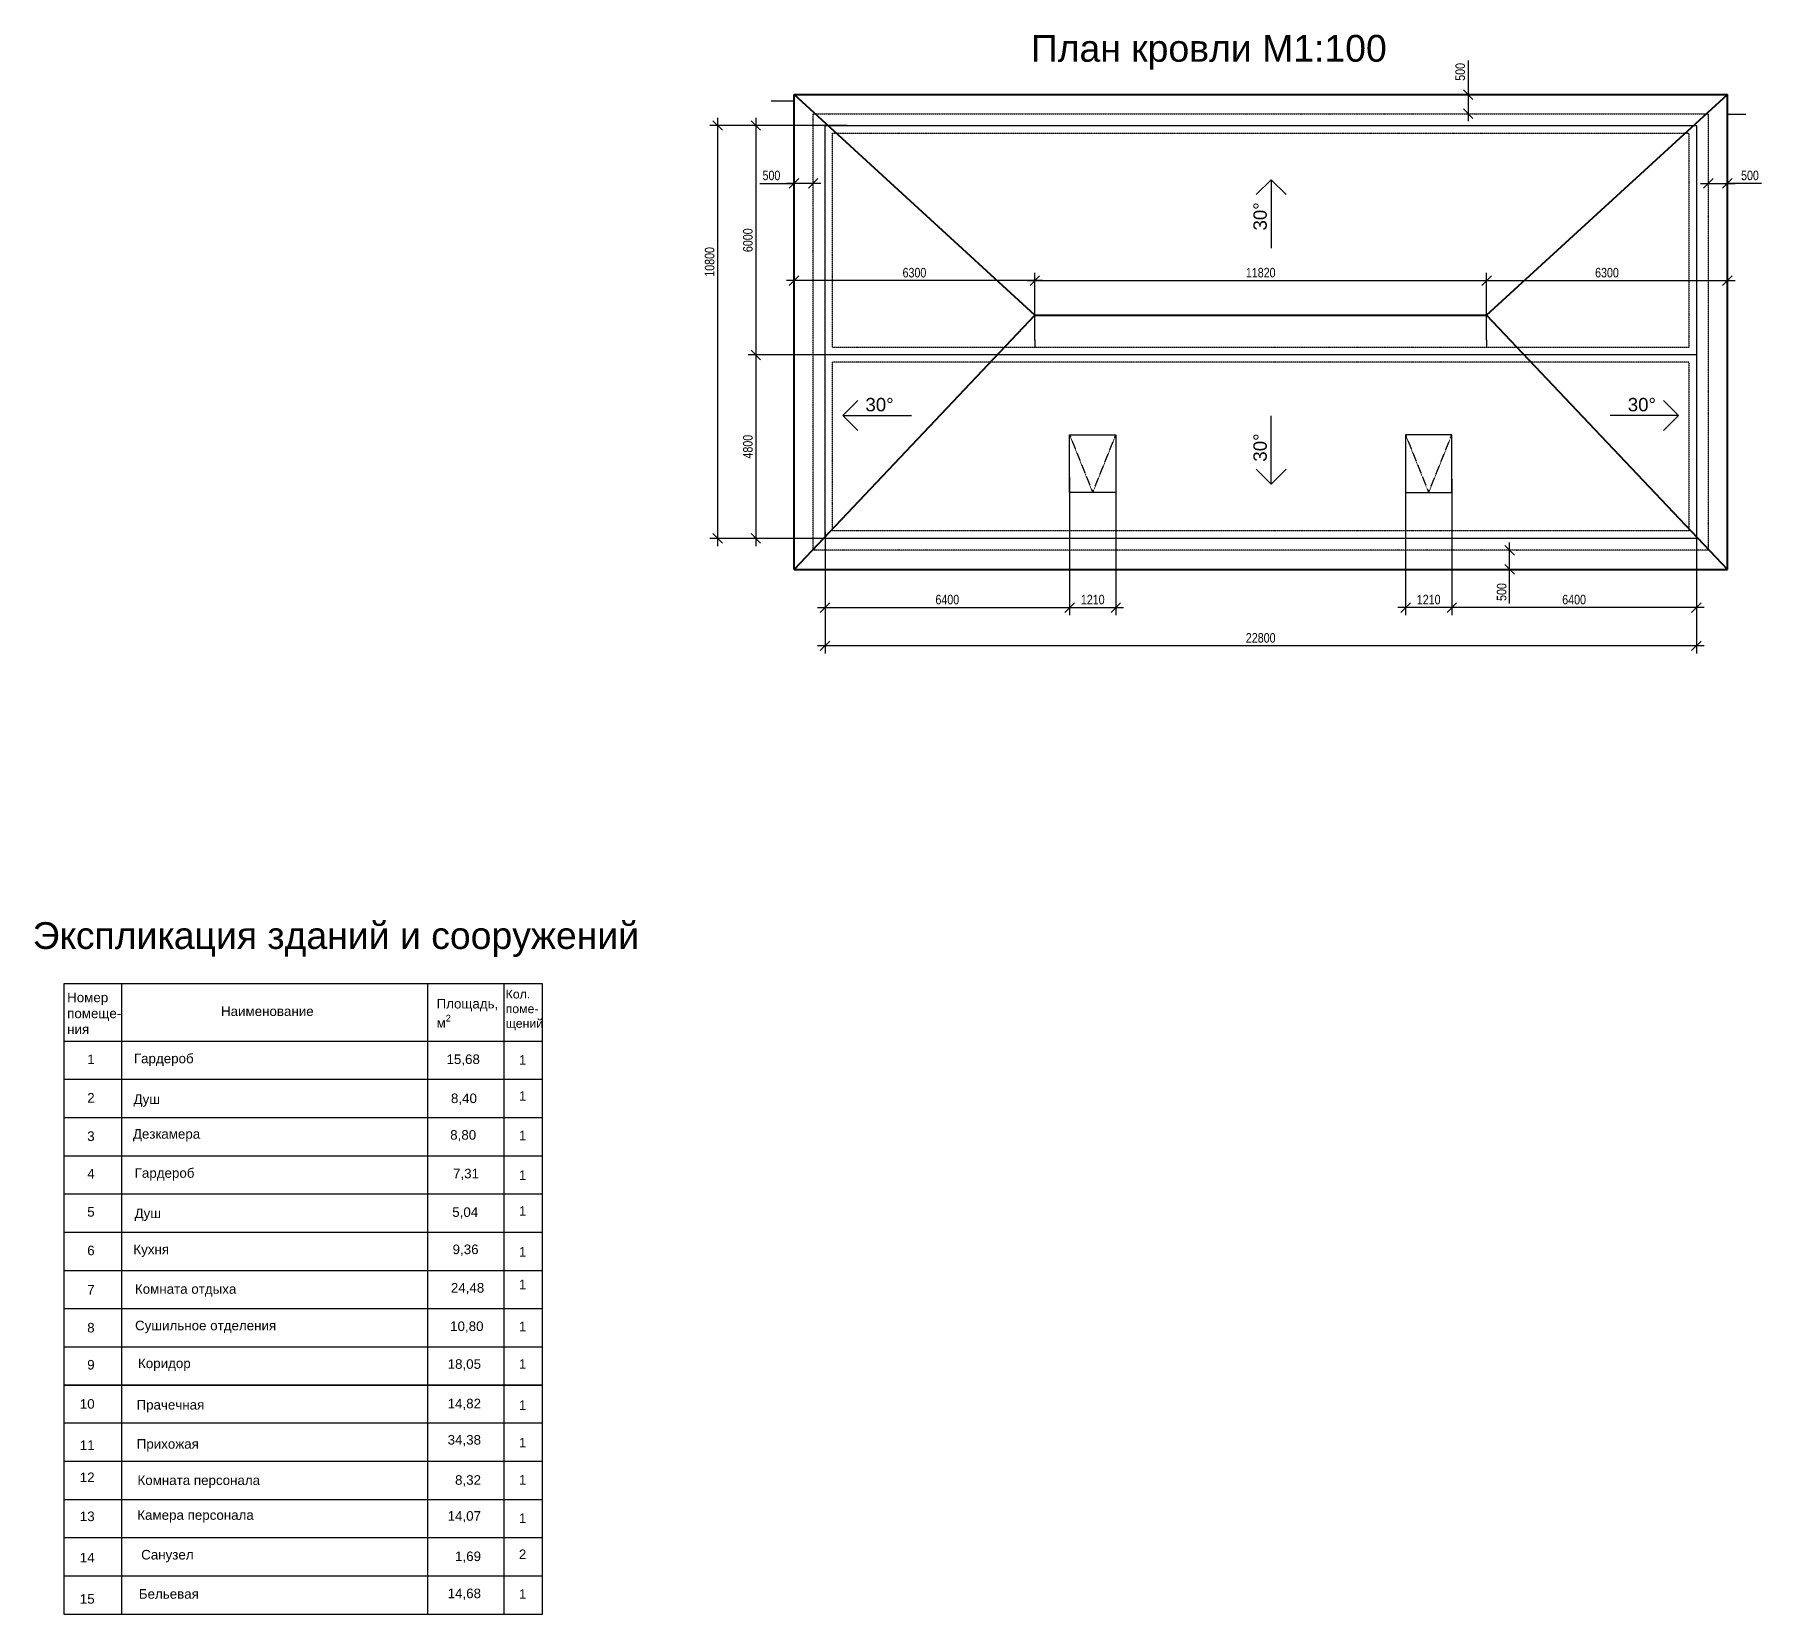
# Model space of a CAD drawing. Header units: millimetres. Extents: x -229914 to 856942, y -268655 to 87212.
# Drawn here: x 357523 to 402708, y -258642 to -217316 of the extents above; entities that cross this region are included whole.
import ezdxf

# ---------------------------------------------------------------- set-up
doc = ezdxf.new("R2010")
doc.units = ezdxf.units.MM
doc.linetypes.add('DASHDOT_axis', pattern=[24, 20, -1.5, 1, -1.5])
doc.linetypes.add('невидимая2', pattern=[4.7625, 3.175, -1.5875])
doc.layers.add('Невидимая1', color=7, linetype='невидимая2', lineweight=25)
doc.layers.add('Ось', color=7, linetype='DASHDOT_axis', lineweight=25)
doc.styles.add('_ТЕКСТОВЫЙ', font='arial.ttf', dxfattribs={"width": 0.8})
doc.styles.get("Standard").update_dxf_attribs({"font": 'arial.ttf'})
doc.dimstyles.new('_GOST(Annotative)', dxfattribs={"dimscale": 100, "dimtxt": 2.5, "dimasz": 2.5, "dimexe": 2, "dimexo": 2, "dimgap": 0.8, "dimtad": 1, "dimtxsty": '_ТЕКСТОВЫЙ', "dimblk": 'OBLIQUE', "dimcen": 2.5, "dimdle": 2, "dimaunit": 1, "dimadec": 0, "dimazin": 0, "dimtfac": 1, "dimtmove": 1, "dimatfit": 3, "dimldrblk": 'DOT', "dimfxl": 1, "dimarcsym": 2})

# ---------------------------------------------------------------- blocks, each defined once
blk = doc.blocks.new('_Oblique')
at = {"color": 0, "linetype": 'ByBlock', "lineweight": -2}
blk.add_line((-0.5, -0.5), (0.5, 0.5), dxfattribs=at)
blk = doc.blocks.new('*D1262')
at = {"color": 0, "lineweight": -2, "transparency": 16777216}
for p, q in [((377396, -224456), (377396, -223553)), ((383896, -223753), (377196, -223753))]:
    blk.add_line(p, q, dxfattribs=at)
at = {"layer": 'Defpoints', "color": 0, "transparency": 16777216}
for p in [(377396, -223753), (383696, -223753), (377396, -224656)]:
    blk.add_point(p, dxfattribs=at)
at = {"color": 0, "lineweight": -2, "transparency": 16777216, "xscale": 250, "yscale": 250, "zscale": 250, "rotation": 180}
blk.add_blockref('_Oblique', (377396, -223753), dxfattribs=at)
at = {"color": 0, "lineweight": -2, "transparency": 16777216, "xscale": 250, "yscale": 250, "zscale": 250}
blk.add_blockref('_Oblique', (383696, -223753), dxfattribs=at)
at = {"color": 0, "lineweight": 25, "transparency": 16777216, "insert": (380546, -223546), "char_height": 250, "attachment_point": 5, "style": '_ТЕКСТОВЫЙ'}
blk.add_mtext('6300', dxfattribs=at)
blk = doc.blocks.new('_Dot')
at = {"color": 0, "linetype": 'ByBlock', "lineweight": -2}
blk.add_line((-0.5, 0), (-1, 0), dxfattribs=at)
at = {"color": 0, "linetype": 'ByBlock', "lineweight": 25, "const_width": 0.5}
blk.add_lwpolyline([(-0.25, 0, 1), (0.25, 0, 1)], format="xyb", close=True, dxfattribs=at)
blk = doc.blocks.new('*D1263')
at = {"color": 0, "lineweight": -2, "transparency": 16777216}
for p, q in [((401816, -224456), (401816, -223553)), ((395316, -223753), (402016, -223753))]:
    blk.add_line(p, q, dxfattribs=at)
at = {"layer": 'Defpoints', "color": 0, "transparency": 16777216}
for p in [(395516, -223753), (401816, -223753), (401816, -224656)]:
    blk.add_point(p, dxfattribs=at)
at = {"color": 0, "lineweight": -2, "transparency": 16777216, "xscale": 250, "yscale": 250, "zscale": 250, "rotation": 180}
blk.add_blockref('_Oblique', (395516, -223753), dxfattribs=at)
at = {"color": 0, "lineweight": -2, "transparency": 16777216, "xscale": 250, "yscale": 250, "zscale": 250}
blk.add_blockref('_Oblique', (401816, -223753), dxfattribs=at)
at = {"color": 0, "transparency": 16777216, "insert": (398666, -223546), "char_height": 250, "attachment_point": 5, "style": '_ТЕКСТОВЫЙ'}
blk.add_mtext('6300', dxfattribs=at)
blk = doc.blocks.new('*D1264')
at = {"color": 0, "lineweight": -2, "transparency": 16777216}
for p, q in [((383696, -225306), (383696, -223553)), ((395516, -225306), (395516, -223553)), ((383496, -223753), (395716, -223753))]:
    blk.add_line(p, q, dxfattribs=at)
at = {"layer": 'Defpoints', "color": 0, "transparency": 16777216}
for p in [(395516, -223753), (383696, -225506), (395516, -225506)]:
    blk.add_point(p, dxfattribs=at)
at = {"color": 0, "lineweight": -2, "transparency": 16777216, "xscale": 250, "yscale": 250, "zscale": 250, "rotation": 180}
blk.add_blockref('_Oblique', (383696, -223753), dxfattribs=at)
at = {"color": 0, "lineweight": -2, "transparency": 16777216, "xscale": 250, "yscale": 250, "zscale": 250}
blk.add_blockref('_Oblique', (395516, -223753), dxfattribs=at)
at = {"color": 0, "transparency": 16777216, "insert": (389606, -223546), "char_height": 250, "attachment_point": 5, "style": '_ТЕКСТОВЫЙ'}
blk.add_mtext('11820', dxfattribs=at)
blk = doc.blocks.new('*D1265')
at = {"color": 0, "lineweight": -2, "transparency": 16777216}
for p, q in [((396119, -231506), (396119, -230606)), ((396290, -230806), (396319, -230806)), ((396119, -232199), (396119, -231306)), ((396290, -231306), (396319, -231306))]:
    blk.add_line(p, q, dxfattribs=at)
at = {"layer": 'Defpoints', "color": 0, "transparency": 16777216}
for p in [(396090, -230806), (396119, -230806), (396090, -231306)]:
    blk.add_point(p, dxfattribs=at)
at = {"color": 0, "lineweight": -2, "transparency": 16777216, "xscale": 250, "yscale": 250, "zscale": 250}
for p, rotation in [((396119, -230806), 90), ((396119, -231306), 270)]:
    blk.add_blockref('_Oblique', p, dxfattribs=dict(at, rotation=rotation))
at = {"color": 0, "transparency": 16777216, "insert": (395911, -231898), "char_height": 250, "attachment_point": 5, "rotation": 90, "style": '_ТЕКСТОВЫЙ'}
blk.add_mtext('500', dxfattribs=at)
blk = doc.blocks.new('*D1266')
at = {"color": 0, "lineweight": -2, "transparency": 16777216}
for p, q in [((395034, -217993), (395034, -218886)), ((395034, -218686), (395034, -219586)), ((395205, -218886), (395234, -218886)), ((395205, -219386), (395234, -219386))]:
    blk.add_line(p, q, dxfattribs=at)
at = {"layer": 'Defpoints', "color": 0, "transparency": 16777216}
for p in [(395005, -218886), (395005, -219386), (395034, -219386)]:
    blk.add_point(p, dxfattribs=at)
at = {"color": 0, "lineweight": -2, "transparency": 16777216, "xscale": 250, "yscale": 250, "zscale": 250}
for p, rotation in [((395034, -218886), 90), ((395034, -219386), 270)]:
    blk.add_blockref('_Oblique', p, dxfattribs=dict(at, rotation=rotation))
at = {"color": 0, "transparency": 16777216, "insert": (394826, -218293), "char_height": 250, "attachment_point": 5, "rotation": 90, "style": '_ТЕКСТОВЫЙ'}
blk.add_mtext('500', dxfattribs=at)
blk = doc.blocks.new('*D1267')
at = {"color": 0, "lineweight": -2, "transparency": 16777216}
for p, q in [((376504, -221210), (377396, -221210)), ((378096, -221210), (377196, -221210)), ((377396, -221016), (377396, -221010)), ((377896, -221016), (377896, -221010))]:
    blk.add_line(p, q, dxfattribs=at)
at = {"layer": 'Defpoints', "color": 0, "transparency": 16777216}
for p in [(377396, -221210), (377396, -221216), (377896, -221216)]:
    blk.add_point(p, dxfattribs=at)
at = {"color": 0, "lineweight": -2, "transparency": 16777216, "xscale": 250, "yscale": 250, "zscale": 250, "rotation": 180}
blk.add_blockref('_Oblique', (377396, -221210), dxfattribs=at)
at = {"color": 0, "lineweight": -2, "transparency": 16777216, "xscale": 250, "yscale": 250, "zscale": 250}
blk.add_blockref('_Oblique', (377896, -221210), dxfattribs=at)
at = {"color": 0, "transparency": 16777216, "insert": (376804, -221002), "char_height": 250, "attachment_point": 5, "style": '_ТЕКСТОВЫЙ'}
blk.add_mtext('500', dxfattribs=at)
blk = doc.blocks.new('*D1268')
at = {"color": 0, "lineweight": -2, "transparency": 16777216}
for p, q in [((401116, -221210), (402016, -221210)), ((401316, -221016), (401316, -221010)), ((401816, -221016), (401816, -221010)), ((402708, -221210), (401816, -221210))]:
    blk.add_line(p, q, dxfattribs=at)
at = {"layer": 'Defpoints', "color": 0, "transparency": 16777216}
for p in [(401316, -221216), (401816, -221210), (401816, -221216)]:
    blk.add_point(p, dxfattribs=at)
at = {"color": 0, "lineweight": -2, "transparency": 16777216, "xscale": 250, "yscale": 250, "zscale": 250, "rotation": 180}
blk.add_blockref('_Oblique', (401316, -221210), dxfattribs=at)
at = {"color": 0, "lineweight": -2, "transparency": 16777216, "xscale": 250, "yscale": 250, "zscale": 250}
blk.add_blockref('_Oblique', (401816, -221210), dxfattribs=at)
at = {"color": 0, "transparency": 16777216, "insert": (402408, -221002), "char_height": 250, "attachment_point": 5, "style": '_ТЕКСТОВЫЙ'}
blk.add_mtext('500', dxfattribs=at)
blk = doc.blocks.new('*D1269')
at = {"color": 0, "lineweight": -2, "transparency": 16777216}
for p, q in [((384606, -228888), (384606, -232506)), ((378206, -230328), (378206, -232506)), ((378006, -232306), (384806, -232306))]:
    blk.add_line(p, q, dxfattribs=at)
at = {"layer": 'Defpoints', "color": 0, "transparency": 16777216}
for p in [(384606, -228688), (378206, -230128), (384606, -232306)]:
    blk.add_point(p, dxfattribs=at)
at = {"color": 0, "lineweight": -2, "transparency": 16777216, "xscale": 250, "yscale": 250, "zscale": 250, "rotation": 180}
blk.add_blockref('_Oblique', (378206, -232306), dxfattribs=at)
at = {"color": 0, "lineweight": -2, "transparency": 16777216, "xscale": 250, "yscale": 250, "zscale": 250}
blk.add_blockref('_Oblique', (384606, -232306), dxfattribs=at)
at = {"color": 0, "transparency": 16777216, "insert": (381406, -232098), "char_height": 250, "attachment_point": 5, "style": '_ТЕКСТОВЫЙ'}
blk.add_mtext('6400', dxfattribs=at)
blk = doc.blocks.new('*D1270')
at = {"color": 0, "lineweight": -2, "transparency": 16777216}
for p, q in [((384606, -228888), (384606, -232506)), ((385816, -228741), (385816, -232506)), ((384406, -232306), (386016, -232306))]:
    blk.add_line(p, q, dxfattribs=at)
at = {"layer": 'Defpoints', "color": 0, "transparency": 16777216}
for p in [(385816, -228541), (384606, -228688), (385816, -232306)]:
    blk.add_point(p, dxfattribs=at)
at = {"color": 0, "lineweight": -2, "transparency": 16777216, "xscale": 250, "yscale": 250, "zscale": 250, "rotation": 180}
blk.add_blockref('_Oblique', (384606, -232306), dxfattribs=at)
at = {"color": 0, "lineweight": -2, "transparency": 16777216, "xscale": 250, "yscale": 250, "zscale": 250}
blk.add_blockref('_Oblique', (385816, -232306), dxfattribs=at)
at = {"color": 0, "transparency": 16777216, "insert": (385211, -232098), "char_height": 250, "attachment_point": 5, "style": '_ТЕКСТОВЫЙ'}
blk.add_mtext('1210', dxfattribs=at)
blk = doc.blocks.new('*D1271')
at = {"color": 0, "lineweight": -2, "transparency": 16777216}
for p, q in [((394606, -228945), (394606, -232506)), ((401006, -229374), (401006, -232506)), ((401206, -232306), (394406, -232306))]:
    blk.add_line(p, q, dxfattribs=at)
at = {"layer": 'Defpoints', "color": 0, "transparency": 16777216}
for p in [(394606, -228745), (401006, -229174), (394606, -232306)]:
    blk.add_point(p, dxfattribs=at)
at = {"color": 0, "lineweight": -2, "transparency": 16777216, "xscale": 250, "yscale": 250, "zscale": 250, "rotation": 180}
blk.add_blockref('_Oblique', (394606, -232306), dxfattribs=at)
at = {"color": 0, "lineweight": -2, "transparency": 16777216, "xscale": 250, "yscale": 250, "zscale": 250}
blk.add_blockref('_Oblique', (401006, -232306), dxfattribs=at)
at = {"color": 0, "transparency": 16777216, "insert": (397806, -232098), "char_height": 250, "attachment_point": 5, "style": '_ТЕКСТОВЫЙ'}
blk.add_mtext('6400', dxfattribs=at)
blk = doc.blocks.new('*D1272')
at = {"color": 0, "lineweight": -2, "transparency": 16777216}
for p, q in [((393396, -228858), (393396, -232506)), ((394606, -228945), (394606, -232506)), ((394806, -232306), (393196, -232306))]:
    blk.add_line(p, q, dxfattribs=at)
at = {"layer": 'Defpoints', "color": 0, "transparency": 16777216}
for p in [(393396, -228658), (394606, -228745), (393396, -232306)]:
    blk.add_point(p, dxfattribs=at)
at = {"color": 0, "lineweight": -2, "transparency": 16777216, "xscale": 250, "yscale": 250, "zscale": 250, "rotation": 180}
blk.add_blockref('_Oblique', (393396, -232306), dxfattribs=at)
at = {"color": 0, "lineweight": -2, "transparency": 16777216, "xscale": 250, "yscale": 250, "zscale": 250}
blk.add_blockref('_Oblique', (394606, -232306), dxfattribs=at)
at = {"color": 0, "transparency": 16777216, "insert": (394001, -232098), "char_height": 250, "attachment_point": 5, "style": '_ТЕКСТОВЫЙ'}
blk.add_mtext('1210', dxfattribs=at)
blk = doc.blocks.new('*D1273')
at = {"color": 0, "lineweight": -2, "transparency": 16777216}
for p, q in [((378206, -230696), (378206, -233506)), ((401006, -230696), (401006, -233506)), ((401206, -233306), (378006, -233306))]:
    blk.add_line(p, q, dxfattribs=at)
at = {"layer": 'Defpoints', "color": 0, "transparency": 16777216}
for p in [(378206, -230496), (401006, -230496), (378206, -233306)]:
    blk.add_point(p, dxfattribs=at)
at = {"color": 0, "lineweight": -2, "transparency": 16777216, "xscale": 250, "yscale": 250, "zscale": 250, "rotation": 180}
blk.add_blockref('_Oblique', (378206, -233306), dxfattribs=at)
at = {"color": 0, "lineweight": -2, "transparency": 16777216, "xscale": 250, "yscale": 250, "zscale": 250}
blk.add_blockref('_Oblique', (401006, -233306), dxfattribs=at)
at = {"color": 0, "transparency": 16777216, "insert": (389606, -233098), "char_height": 250, "attachment_point": 5, "style": '_ТЕКСТОВЫЙ'}
blk.add_mtext('22800', dxfattribs=at)
blk = doc.blocks.new('*D1274')
at = {"color": 0, "lineweight": -2, "transparency": 16777216}
for p, q in [((376396, -219496), (376396, -225896)), ((378788, -219696), (376196, -219696)), ((379406, -225696), (376196, -225696))]:
    blk.add_line(p, q, dxfattribs=at)
at = {"layer": 'Defpoints', "color": 0, "transparency": 16777216}
for p in [(378988, -219696), (376396, -225696), (379606, -225696)]:
    blk.add_point(p, dxfattribs=at)
at = {"color": 0, "lineweight": -2, "transparency": 16777216, "xscale": 250, "yscale": 250, "zscale": 250}
for p, rotation in [((376396, -219696), 90), ((376396, -225696), 270)]:
    blk.add_blockref('_Oblique', p, dxfattribs=dict(at, rotation=rotation))
at = {"color": 0, "transparency": 16777216, "insert": (376188, -222696), "char_height": 250, "attachment_point": 5, "rotation": 90, "style": '_ТЕКСТОВЫЙ'}
blk.add_mtext('6000', dxfattribs=at)
blk = doc.blocks.new('*D1275')
at = {"color": 0, "lineweight": -2, "transparency": 16777216}
for p, q in [((379406, -225696), (376196, -225696)), ((376396, -225496), (376396, -230696)), ((378592, -230496), (376196, -230496))]:
    blk.add_line(p, q, dxfattribs=at)
at = {"layer": 'Defpoints', "color": 0, "transparency": 16777216}
for p in [(379606, -225696), (376396, -230496), (378792, -230496)]:
    blk.add_point(p, dxfattribs=at)
at = {"color": 0, "lineweight": -2, "transparency": 16777216, "xscale": 250, "yscale": 250, "zscale": 250}
for p, rotation in [((376396, -225696), 90), ((376396, -230496), 270)]:
    blk.add_blockref('_Oblique', p, dxfattribs=dict(at, rotation=rotation))
at = {"color": 0, "transparency": 16777216, "insert": (376188, -228096), "char_height": 250, "attachment_point": 5, "rotation": 90, "style": '_ТЕКСТОВЫЙ'}
blk.add_mtext('4800', dxfattribs=at)
blk = doc.blocks.new('*D1276')
at = {"color": 0, "lineweight": -2, "transparency": 16777216}
for p, q in [((375396, -219496), (375396, -230696)), ((378006, -219696), (375196, -219696)), ((378006, -230496), (375196, -230496))]:
    blk.add_line(p, q, dxfattribs=at)
at = {"layer": 'Defpoints', "color": 0, "transparency": 16777216}
for p in [(378206, -219696), (375396, -230496), (378206, -230496)]:
    blk.add_point(p, dxfattribs=at)
at = {"color": 0, "lineweight": -2, "transparency": 16777216, "xscale": 250, "yscale": 250, "zscale": 250}
for p, rotation in [((375396, -219696), 90), ((375396, -230496), 270)]:
    blk.add_blockref('_Oblique', p, dxfattribs=dict(at, rotation=rotation))
at = {"color": 0, "transparency": 16777216, "insert": (375188, -223263), "char_height": 250, "attachment_point": 5, "rotation": 90, "style": '_ТЕКСТОВЫЙ'}
blk.add_mtext('10800', dxfattribs=at)

msp = doc.modelspace()

# ---------------------------------------------------------------- linework, layer by layer
at = {"lineweight": 40}
for p, q in [((377395.92868, -218885.82696), (401815.92868, -218885.82696)), ((377395.92868, -231305.82696), (377395.92868, -218885.82696)), ((383695.92868, -224655.827), (377395.92868, -218885.82696)), ((395515.92868, -224655.827), (401815.92868, -218885.82696)), ((401815.92868, -231305.82696), (401815.92868, -218885.82696)), ((383695.92868, -224655.827), (377395.92868, -231305.82696)), ((383695.92868, -224655.827), (395515.92868, -224655.827)), ((395515.92868, -224655.827), (401815.92868, -231305.82696)), ((377395.92868, -231305.82696), (401815.92868, -231305.82696))]:
    msp.add_line(p, q, dxfattribs=at)
at = {"lineweight": 25}
for p, q in [((389878.73402, -221114.35818), (389878.73402, -222905.65)), ((383695.92868, -225301.21453), (383695.92868, -225505.827)), ((378674.06163, -227284.8414), (380465.35346, -227284.8414)), ((389878.73402, -229077.29574), (389878.73402, -227286.00392)), ((400537.79572, -227284.8414), (398746.5039, -227284.8414))]:
    msp.add_line(p, q, dxfattribs=at)
for p, q in [((395515.92868, -225305.827), (395515.92868, -225505.827)), ((384605.92868, -229295.82696), (384605.92868, -227785.82696)), ((384605.92868, -227785.82696), (385815.92868, -227785.82696)), ((385815.92868, -227785.82696), (385815.92868, -229295.82696)), ((394605.92868, -227785.82696), (393395.92868, -227785.82696)), ((393395.92868, -227785.82696), (393395.92868, -229295.82696)), ((394605.92868, -229295.82696), (394605.92868, -227785.82696)), ((385815.92868, -229295.82696), (384605.92868, -229295.82696)), ((393395.92868, -229295.82696), (394605.92868, -229295.82696)), ((378205.92868, -232305.82696), (378205.92868, -233305.82696)), ((358302.64596, -242142.46036), (370802.64596, -242142.46036)), ((359802.64596, -242142.46036), (359802.64596, -258642.46036)), ((367802.64596, -242142.46036), (367802.64596, -258642.46036)), ((369802.64596, -242142.46036), (369802.64596, -258642.46036)), ((358302.64596, -243642.46036), (370802.64596, -243642.46036)), ((358302.64596, -244642.46036), (370802.64596, -244642.46036)), ((358302.64596, -245642.46036), (370802.64596, -245642.46036)), ((358302.64596, -246642.46036), (370802.64596, -246642.46036)), ((358302.64596, -247642.46036), (370802.64596, -247642.46036)), ((358302.64596, -248642.46036), (370802.64596, -248642.46036)), ((358302.64596, -249642.46036), (370802.64596, -249642.46036)), ((358302.64596, -250642.46036), (370802.64596, -250642.46036)), ((358302.64596, -251642.46036), (370802.64596, -251642.46036)), ((358302.64596, -252642.46036), (370802.64596, -252642.46036)), ((370802.64596, -252642.46036), (358302.64596, -252642.46036)), ((370802.64596, -253642.46036), (358302.64596, -253642.46036)), ((370802.64596, -254642.46036), (358302.64596, -254642.46036)), ((370802.64596, -255642.46036), (358302.64596, -255642.46036)), ((370802.64596, -256642.46036), (358302.64596, -256642.46036)), ((370802.64596, -257642.46036), (358302.64596, -257642.46036))]:
    msp.add_line(p, q)
for points in [[(377395.92868, -219057.23338), (376794.84375, -219057.23338)], [(398139.01172, -218885.82696), (398139.01172, -218885.82696)], [(401815.92868, -219394.45282), (402300.10506, -219394.45282)], [(389605.92868, -225695.827), (389605.92868, -225695.827)], [(389605.92868, -231305.82696), (389733.21554, -231305.82696)], [(401815.92868, -231305.82696), (401815.92868, -231305.82696)], [(370802.64596, -242142.46036), (370802.64596, -258642.46036), (358302.64596, -258642.46036), (358302.64596, -242142.46036)]]:
    msp.add_lwpolyline(points)
at = {"linetype": 'DASHDOT_axis'}
for points in [[(378205.92868, -219695.82696), (377131.66133, -219695.82696)], [(378205.92868, -225695.827), (377131.66133, -225695.827)], [(378205.92868, -230495.82696), (377131.66133, -230495.82696)]]:
    msp.add_lwpolyline(points, dxfattribs=at)
at = {"lineweight": 25}
for points in [[(390271.0171, -221502.84725), (389878.73402, -221114.35818), (389486.45094, -221502.84725)], [(379062.5507, -227677.12448), (378674.06163, -227284.8414), (379062.5507, -226892.55832)], [(400149.30666, -227677.12448), (400537.79572, -227284.8414), (400149.30666, -226892.55832)], [(390271.0171, -228688.80667), (389878.73402, -229077.29574), (389486.45094, -228688.80667)]]:
    msp.add_lwpolyline(points, dxfattribs=at)
at = {"layer": 'Невидимая1'}
for p, q in [((400805.92868, -225505.827), (378405.92868, -225505.827)), ((400805.92868, -225885.827), (378405.92868, -225885.827)), ((384605.92868, -227785.82696), (385210.92868, -229295.82696)), ((385210.92868, -229295.82696), (385815.92868, -227785.82696)), ((393395.92868, -227785.82696), (394000.92868, -229295.82696)), ((394000.92868, -229295.82696), (394605.92868, -227785.82696))]:
    msp.add_line(p, q, dxfattribs=at)
msp.add_lwpolyline([(401315.92868, -219385.82696), (401315.92868, -230805.82696), (377895.92868, -230805.82696), (377895.92868, -219385.82696)], close=True, dxfattribs=at)
for points in [[(378405.92868, -225505.827), (378405.92868, -219895.82696), (400805.92868, -219895.82696), (400805.92868, -225505.827)], [(400805.92868, -225885.827), (400805.92868, -230295.82696), (378405.92868, -230295.82696), (378405.92868, -225885.827)]]:
    msp.add_lwpolyline(points, dxfattribs=at)
at = {"layer": 'Ось'}
for p, q in [((378205.92868, -219695.82696), (401005.92868, -219695.82696)), ((401005.92868, -225695.827), (378205.92868, -225695.827))]:
    msp.add_line(p, q, dxfattribs=at)
msp.add_lwpolyline([(401005.92868, -230495.82696), (378205.92868, -230495.82696), (378205.92868, -219695.82696), (401005.92868, -219695.82696)], close=True, dxfattribs=at)
at = {"layer": 'Ось', "linetype": 'DASHDOT_axis'}
for points in [[(378205.92868, -230495.82696), (378205.92868, -231922.74699)], [(401005.92868, -230495.82696), (401005.92868, -232305.82696)]]:
    msp.add_lwpolyline(points, dxfattribs=at)

# ---------------------------------------------------------------- texts
at = {"lineweight": 25}
for s, width, gutter_width, insert, char_height, attachment_point in [('План кровли М1:100', 9272.4605562, 12.5, (383591.25213, -217326.45801), 700, 1), ('\\pxa0.66667,sm1.07917;30°', 110.1427955, 1250, (380002.53291, -226820.8582), 350, 3), ('\\pxa0.66667,sm1.07917;30°', 110.1427955, 1250, (399209.32445, -226820.8582), 350, 1), ('Экспликация зданий и сооружений', 16017.8947469, 12.5, (357472.94154, -240534.19637), 700, 1), ('\\pxql,tD,3;Номер  помеще-\\Pния', 861.4785405, 1250, (359237.56018, -242378.43038), 250, 3), ('\\A1;\\pxql,tD,3;Площадь,\\Pм{\\H0.7x;\\S2^ ;}', 861.4785405, 1250, (368904.50096, -242541.17624), 250, 3), ('\\pxql,tD,3;Кол.\\Pпоме-\\Pщений', 861.4785405, 1250, (370712.04801, -242300.5344), 230, 3), ('\\pxa0.66667,sm1.07917;Наименование', 110.1427955, 1250, (364826.1199, -242738.33496), 250, 3), ('\\pxa0.66667,sm1.07917;1', 110.1427955, 1250, (359095.80639, -243995.49322), 250, 3), ('Гардероб', 110.1427955, 1250, (361686.44152, -243974.464), 250, 3), ('15,68', 110.1427955, 1250, (369176.0484, -243994.83047), 250, 3), ('1', 110.1427955, 1250, (370390.53672, -244012.58485), 250, 3), ('\\pxa0.66667,sm1.07917;2', 110.1427955, 1250, (359095.80639, -245003.73866), 250, 3), ('Душ', 110.1427955, 1250, (360804.45979, -245038.37636), 250, 3), ('\\pxa0.66667,sm1.07917;8,40', 110.1427955, 1250, (369098.68265, -245016.38176), 250, 3), ('1', 110.1427955, 1250, (370390.53672, -244955.35386), 250, 3), ('\\pxa0.66667,sm1.07917;3', 110.1427955, 1250, (359095.80639, -246007.21365), 250, 3), ('Дезкамера', 110.1427955, 1250, (361857.30143, -245948.01189), 250, 3), ('\\pxa0.66667,sm1.07917;8,80', 110.1427955, 1250, (369078.53783, -245973.51817), 250, 3), ('1', 110.1427955, 1250, (370390.53672, -245988.43318), 250, 3), ('\\pxa0.66667,sm1.07917;4', 110.1427955, 1250, (359095.80639, -246989.09945), 250, 3), ('Гардероб', 110.1427955, 1250, (361706.89937, -246969.72082), 250, 3), ('\\pxa0.66667,sm1.07917;7,31', 110.1427955, 1250, (368473.16904, -246983.7094), 250, 1), ('1', 110.1427955, 1250, (370390.53672, -247027.79823), 250, 3), ('\\pxa0.66667,sm1.07917;5', 110.1427955, 1250, (359095.80639, -247987.50295), 250, 3), ('Душ', 1197.6714671, 1250, (360831.51141, -248024.34123), 250, 3), ('\\pxa0.66667,sm1.07917;5,04', 110.1427955, 1250, (369131.96303, -247993.52441), 250, 3), ('1', 110.1427955, 1250, (370390.53672, -247965.26396), 250, 3), ('Кухня', 1334.650918, 1250, (361043.40388, -248968.35551), 250, 3), ('\\pxa0.66667,sm1.07917;9,36', 110.1427955, 1250, (369141.48002, -248966.87604), 250, 3), ('\\pxa0.66667,sm1.07917;6', 110.1427955, 1250, (359095.80639, -248995.74839), 250, 3), ('1', 110.1427955, 1250, (370390.53672, -249030.74331), 250, 3), ('\\pxa0.66667,sm1.07917;7', 110.1427955, 1250, (359095.80639, -250023.76295), 250, 3), ('Комната отдыха', 2770.9129593, 1250, (362803.21574, -250003.68656), 250, 3), ('\\pxa0.66667,sm1.07917;24,48', 110.1427955, 1250, (368415.90283, -249973.31547), 250, 1), ('1', 110.1427955, 1250, (370390.53672, -249886.69107), 250, 3), ('\\pxa0.66667,sm1.07917;8', 110.1427955, 1250, (359095.80639, -251016.10287), 250, 3), ('Сушильное отделения', 3804.0117835, 1250, (363846.29583, -250960.11446), 250, 3), ('\\pxa0.66667,sm1.07917;10,80', 110.1427955, 1250, (368396.38938, -250978.01215), 250, 1), ('1', 110.1427955, 1250, (370390.53672, -250987.19476), 250, 3), ('\\pxa0.66667,sm1.07917;9', 110.1427955, 1250, (359095.80639, -251984.80902), 250, 3), ('Коридор', 1334.650918, 1250, (361609.84771, -251948.31375), 250, 3), ('\\pxa0.66667,sm1.07917;18,05', 110.1427955, 1250, (369205.7217, -251966.91084), 250, 3), ('1', 110.1427955, 1250, (370390.53672, -251965.42049), 250, 3), ('\\pxa0.66667,sm1.07917;10', 110.1427955, 1250, (359095.80639, -253010.45481), 250, 3), ('Прачечная ', 1334.650918, 1250, (361965.16216, -253033.22946), 250, 3), ('14,82', 110.1427955, 1250, (369205.7217, -253001.01103), 250, 3), ('1', 110.1427955, 1250, (370390.53672, -253045.54417), 250, 3), ('\\pxa0.66667,sm1.07917;11', 110.1427955, 1250, (359095.80639, -254090.5392), 250, 3), ('Прихожая', 1334.650918, 1250, (361823.1286, -254056.26816), 250, 3), ('34,38', 110.1427955, 1250, (369205.7217, -253949.53549), 250, 3), ('1', 110.1427955, 1250, (370390.53672, -254023.7699), 250, 3), ('\\pxa0.66667,sm1.07917;12', 110.1427955, 1250, (359095.80639, -254930.605), 250, 3), ('Комната персонала', 3426.0504192, 1250, (363424.0643, -255005.9611), 250, 3), ('8,32', 110.1427955, 1250, (369205.7217, -254999.88006), 250, 3), ('1', 110.1427955, 1250, (370390.53672, -254994.68226), 250, 3), ('\\pxa0.66667,sm1.07917;13', 110.1427955, 1250, (359095.80639, -255950.68475), 250, 3), ('Камера персонала', 3098.4808376, 1250, (363260.27951, -255916.37972), 250, 3), ('14,07', 110.1427955, 1250, (369205.7217, -255940.49446), 250, 3), ('1', 110.1427955, 1250, (370390.53672, -256000.60067), 250, 3), ('\\pxa0.66667,sm1.07917;14', 110.1427955, 1250, (359095.80639, -257030.76982), 250, 3), ('\\pxql;Санузел', 1334.650918, 1250, (361647.79058, -256954.86971), 250, 3), ('1,69', 110.1427955, 1250, (369205.7217, -256996.09644), 250, 3), ('2', 110.1427955, 1250, (370390.53672, -256944.04187), 250, 3), ('Бельевая', 1334.650918, 1250, (361823.1286, -257980.95321), 250, 3), ('\\pxa0.66667,sm1.07917;14,68', 110.1427955, 1250, (369205.7217, -257967.0569), 250, 3), ('1', 110.1427955, 1250, (370390.53672, -257983.40624), 250, 3), ('\\pxa0.66667,sm1.07917;15', 110.1427955, 1250, (359095.80639, -258110.85422), 250, 3)]:
    msp.add_mtext_dynamic_manual_height_columns(s, width=width, gutter_width=gutter_width, heights=[0], dxfattribs=dict(at, insert=insert, char_height=char_height, attachment_point=attachment_point))
at = {"lineweight": 25, "char_height": 350, "rotation": 90}
for insert, attachment_point in [((389414.75082, -222442.82945), 1), ((389414.75082, -227748.82447), 3)]:
    msp.add_mtext_dynamic_manual_height_columns('\\pxa0.66667,sm1.07917;30°', width=110.1427955, gutter_width=1250, heights=[0], dxfattribs=dict(at, insert=insert, attachment_point=attachment_point))

# ---------------------------------------------------------------- dimensions: what is measured, and where the dimension line sits
for base, p1, p2, angle, picture, middle in [((395033.89483, -219385.82696), (395004.71515, -218885.82696), (395004.71515, -219385.82696), 270, '*D1266', (395160.34699, -218293.20426)), ((401815.92868, -221209.99891), (401315.92868, -221216.09541), (401815.92868, -221216.09541), 180, '*D1268', (402407.689, -221264.86744)), ((396118.7917, -230805.82696), (396089.61202, -231305.82696), (396089.61202, -230805.82696), 90, '*D1265', (396245.24387, -231898.44966))]:
    dim = msp.add_linear_dim(base=base, p1=p1, p2=p2, angle=angle, dimstyle='_GOST(Annotative)')
    dim.commit()
    dim.dimension.update_dxf_attribs({"geometry": picture, "text_midpoint": middle, "dimtype": 160})
dim = msp.add_linear_dim(base=(375395.92868, -230495.82696), p1=(378205.92868, -219695.82696), p2=(378205.92868, -230495.82696), angle=90, dimstyle='_GOST(Annotative)', override={"dimtmove": 2})
dim.commit()
dim.dimension.update_dxf_attribs({"geometry": '*D1276', "text_midpoint": (375188.28543, -223262.834), "dimtype": 160})
for base, p1, p2, angle, picture, middle in [((376395.92868, -225695.827), (378987.92838, -219695.82696), (379606.07839, -225695.827), 90, '*D1274', (376188.28543, -222695.82698)), ((376395.92868, -230495.82696), (379606.07839, -225695.827), (378792.14454, -230495.82696), 90, '*D1275', (376188.28543, -228095.82698)), ((393395.92868, -232305.82696), (394605.92868, -228744.82936), (393395.92868, -228658.30729), 180, '*D1272', (394000.92868, -232098.18371)), ((394605.92868, -232305.82696), (401005.92868, -229174.3816), (394605.92868, -228744.82936), 180, '*D1271', (397805.92868, -232098.18371))]:
    dim = msp.add_linear_dim(base=base, p1=p1, p2=p2, angle=angle, dimstyle='_GOST(Annotative)')
    dim.commit()
    dim.dimension.update_dxf_attribs({"geometry": picture, "text_midpoint": middle})
dim = msp.add_linear_dim(base=(377395.92868, -221209.99891), p1=(377895.92868, -221216.09541), p2=(377395.92868, -221216.09541), dimstyle='_GOST(Annotative)')
dim.commit()
dim.dimension.update_dxf_attribs({"geometry": '*D1267', "text_midpoint": (376804.16836, -221264.86744), "dimtype": 160})
at = {"lineweight": 25}
dim = msp.add_linear_dim(base=(377395.92868, -223753.325), p1=(383695.92868, -223753.325), p2=(377395.92868, -224655.827), dimstyle='_GOST(Annotative)', dxfattribs=at)
dim.commit()
dim.dimension.update_dxf_attribs({"geometry": '*D1262', "text_midpoint": (380545.92868, -223545.59649)})
for base, p1, p2, picture, middle in [((395515.92868, -223753.325), (383695.92868, -225505.827), (395515.92868, -225505.827), '*D1264', (389605.92868, -223545.68176)), ((401815.92868, -223753.325), (395515.92868, -223753.325), (401815.92868, -224655.827), '*D1263', (398665.92868, -223545.59649)), ((385815.92868, -232305.82696), (384605.92868, -228688.31352), (385815.92868, -228540.82696), '*D1270', (385210.92868, -232098.18371)), ((384605.92868, -232305.82696), (378205.92868, -230128.20033), (384605.92868, -228688.31352), '*D1269', (381405.92868, -232098.18371)), ((378205.92868, -233305.82696), (401005.92868, -230495.82696), (378205.92868, -230495.82696), '*D1273', (389605.92868, -233098.18371))]:
    dim = msp.add_linear_dim(base=base, p1=p1, p2=p2, dimstyle='_GOST(Annotative)')
    dim.commit()
    dim.dimension.update_dxf_attribs({"geometry": picture, "text_midpoint": middle})

doc.saveas('drawing.dxf')
